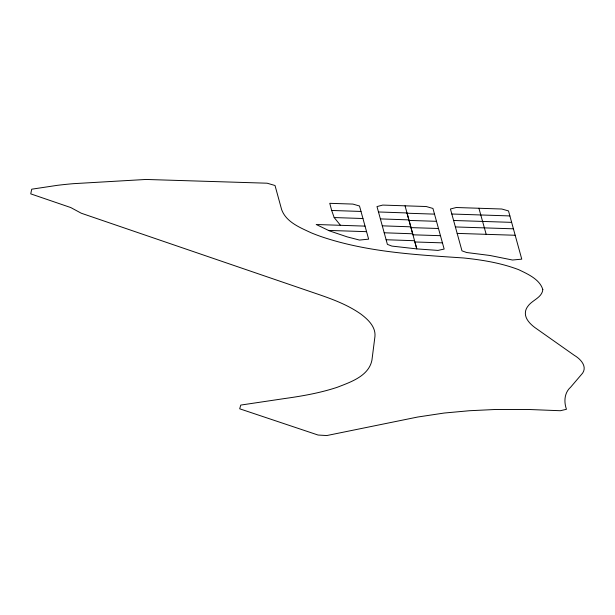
<?xml version="1.0" encoding="UTF-8"?>
<svg xmlns="http://www.w3.org/2000/svg" width="615" height="615" viewBox="0 0 615 615"><rect width="100%" height="100%" fill="white"/><g stroke="black" fill="none" stroke-linecap="round" stroke-linejoin="round"><path stroke-width="0.92" d="M455.377 226.943L513.41 228.811L521.758 259.146L512.526 260.022L489.924 255.479L466.647 252.511L461.973 250.835L450.441 209.008L456.238 207.509L501.802 209.015L508.513 210.93L513.41 228.811M410.989 227.619L438.48 228.496M457.16 233.393L515.17 235.261M440.463 235.683L412.934 234.807L409.037 220.424L436.496 221.315M442.446 242.864L414.887 241.972L416.786 248.891L437.972 250.413L444.153 249.052L432.945 208.447L426.233 206.525L382.73 205.079L376.987 206.579L387.396 244.37L391.855 246.085L416.786 248.891L405.047 205.817M451.81 214.012L509.881 215.927M365.033 226.12L316.218 224.498L329.594 230.933L347.152 236.867L359.483 240.065L368.631 239.158L359.498 205.994L352.872 204.08L329.763 203.319L331.677 210.468L360.997 211.445M407.069 213.221L434.505 214.128M453.601 220.485L511.642 222.361M331.677 210.468L334.176 217.556L362.942 218.517M328.333 230.41L366.578 231.671M378.479 211.967L406.999 212.951L408.875 219.886L380.378 218.894M382.299 225.836L410.766 226.827M384.214 232.785L412.665 233.777M386.12 239.742L414.556 240.719M334.176 217.556L340.487 225.305M478.924 208.262L486.181 234.33M542.822 289.58C542.061 297.714 532.113 300.097 527.924 306.216A137.253 36.908 3.3 0 0 525.617 310.929C524.018 317.847 529.715 323.636 534.75 327.457L574.395 355.393C580.237 358.783 587.44 366.133 582.613 373.151L570.628 387.204C564.316 392.754 563.763 401.764 566.461 409.283L560.334 410.728L529.1 409.498L495.921 409.459L469.453 410.728L444.199 413.034L417.631 417.039L326.834 435.543L318.063 435.036L239.689 408.798L240.765 405.077L284.991 398.489C302.657 396.022 320.323 392.9 337.297 387.273C350.627 382.076 368.739 376.126 371.929 360.175L374.958 336.397C375.834 326.849 368.016 319.477 361.028 314.196C346.991 304.256 330.601 298.498 314.442 293.017L81.28 213.228L70.756 207.555L30.75 193.871L31.711 189.197L57.141 185.361A173.007 46.525 3.3 0 1 73.431 183.67L146.009 179.457L267.102 183.201L275.02 185.499L281.601 209.484C286.044 222.069 299.974 227.542 311.113 232.778A151.067 40.621 3.3 0 0 322.606 237.098C368.024 252.235 416.186 254.771 463.556 257.969C482.245 259.891 501.017 262.966 518.645 269.662C527.724 274.021 539.716 279.264 542.822 289.58"/></g></svg>
